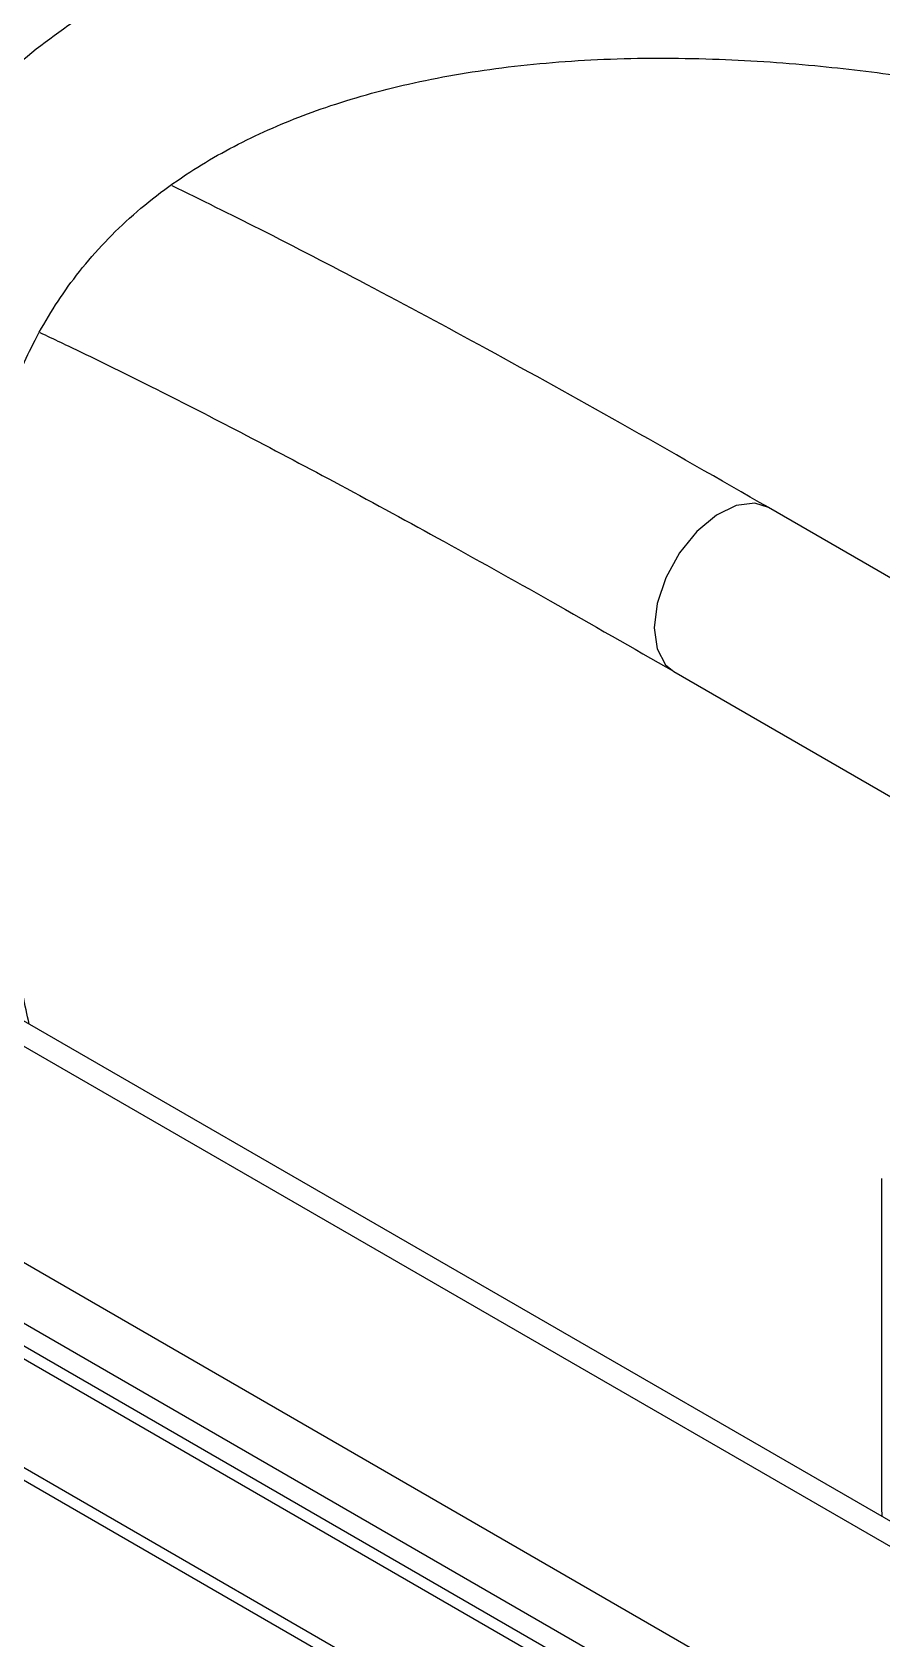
# Model space of a CAD drawing. Header units: millimetres. Extents: x 0 to 279, y 0 to 216.
# Drawn here: x 229.73 to 235.71, y 90.53 to 101.84 of the extents above; entities that cross this region are included whole.
import ezdxf

# ---------------------------------------------------------------- set-up
doc = ezdxf.new("R2010")
doc.units = ezdxf.units.MM

msp = doc.modelspace()

# ---------------------------------------------------------------- linework, layer by layer
at = {"color": 8, "linetype": 'Continuous', "lineweight": 25}
for p, q in [((256.58, 79.166), (143.682, 144.341)), ((255.414, 78.315), (142.362, 143.579)), ((255.313, 77.947), (142.177, 143.258)), ((255.331, 77.776), (142.177, 143.098))]:
    msp.add_line(p, q, dxfattribs=at)
at = {"color": 7, "linetype": 'Continuous', "lineweight": 25}
for p, q in [((256.711, 79.269), (143.946, 144.367)), ((142.231, 142.978), (255.41, 77.642)), ((258.886, 74.779), (141.035, 142.813)), ((259.017, 74.792), (141.166, 142.826)), ((236.593, 97.526), (234.915, 98.494)), ((234.248, 97.34), (235.97, 96.346)), ((235.712, 93.769), (235.712, 91.455)), ((235.712, 91.455), (235.714, 91.391))]:
    msp.add_line(p, q, dxfattribs=at)
at = {"color": 8, "linetype": 'Continuous', "lineweight": 25, "flags": 128}
for points in [[(234.915, 98.494), (234.818, 98.524), (234.688, 98.509), (234.548, 98.44), (234.41, 98.325), (234.289, 98.174), (234.193, 98), (234.131, 97.819), (234.11, 97.646), (234.131, 97.498)], [(234.131, 97.498), (234.191, 97.386), (234.248, 97.34)]]:
    msp.add_lwpolyline(points, dxfattribs=at)
at = {"color": 7, "linetype": 'Continuous', "lineweight": 25}
for points, knots in [([(243.255, 100.279), (242.98, 100.432), (242.436, 100.737), (241.623, 101.135), (240.865, 101.473), (240.192, 101.745), (239.608, 101.96), (239.083, 102.138), (238.635, 102.277), (238.247, 102.388), (237.918, 102.476), (237.6, 102.555), (237.275, 102.629), (236.915, 102.705), (236.508, 102.781), (235.944, 102.87), (235.203, 102.956), (234.313, 103.001), (233.436, 102.979), (232.7, 102.898), (232.112, 102.787), (231.643, 102.666), (231.188, 102.516), (230.707, 102.315), (230.194, 102.039), (229.707, 101.695), (229.298, 101.318), (228.962, 100.926), (228.685, 100.518), (228.46, 100.085), (228.259, 99.579), (228.099, 98.973), (228.014, 98.306), (227.995, 97.641), (228.027, 96.951), (228.092, 96.304), (228.163, 95.887), (228.188, 95.735)], [0, 0, 0, 0, 0.043787, 0.086952, 0.125118, 0.158413, 0.186969, 0.210913, 0.234694, 0.251684, 0.266683, 0.28193, 0.297416, 0.313805, 0.332695, 0.354066, 0.392423, 0.4362, 0.479293, 0.517565, 0.543563, 0.567125, 0.589416, 0.615215, 0.645077, 0.677396, 0.706026, 0.730451, 0.757045, 0.781533, 0.805027, 0.839792, 0.876027, 0.905146, 0.938914, 0.977732, 1, 1, 1, 1]), ([(229.709, 94.857), (229.679, 94.992), (229.587, 95.41), (229.472, 96.078), (229.376, 96.821), (229.334, 97.448), (229.335, 97.974), (229.371, 98.432), (229.445, 98.854), (229.566, 99.274), (229.75, 99.698), (230.016, 100.12), (230.379, 100.52), (230.814, 100.854), (231.29, 101.118), (231.806, 101.325), (232.388, 101.488), (233.044, 101.601), (233.762, 101.66), (234.502, 101.66), (235.212, 101.614), (235.872, 101.534), (236.514, 101.428), (237.083, 101.309), (237.588, 101.185), (237.98, 101.079), (238.343, 100.972), (238.674, 100.867), (239.011, 100.755), (239.392, 100.62), (239.861, 100.442), (240.427, 100.209), (241.093, 99.909), (241.859, 99.534), (242.387, 99.238), (242.67, 99.08)], [0, 0, 0, 0, 0.020763, 0.06462, 0.103162, 0.136566, 0.163746, 0.188359, 0.213393, 0.238985, 0.267351, 0.299911, 0.334605, 0.369822, 0.40139, 0.432299, 0.465959, 0.501923, 0.539679, 0.578929, 0.615333, 0.647281, 0.677974, 0.712441, 0.733221, 0.753001, 0.771275, 0.787989, 0.803354, 0.822672, 0.846544, 0.876054, 0.911361, 0.952626, 1, 1, 1, 1]), ([(234.917, 98.493), (234.571, 98.691), (233.92, 99.065), (232.97, 99.591), (232.12, 100.048), (231.379, 100.433), (230.921, 100.658), (230.715, 100.759)], [0, 0, 0, 0, 0.256598, 0.482569, 0.681616, 0.856902, 1, 1, 1, 1]), ([(229.784, 99.726), (229.881, 99.68), (230.153, 99.552), (230.625, 99.318), (231.22, 99.013), (231.881, 98.664), (232.61, 98.267), (233.411, 97.82), (233.958, 97.506), (234.246, 97.341)], [0, 0, 0, 0, 0.064123, 0.180773, 0.31106, 0.456423, 0.618455, 0.798956, 1, 1, 1, 1])]:
    msp.add_open_spline(points, degree=3, knots=knots, dxfattribs=at)

doc.saveas('drawing.dxf')
